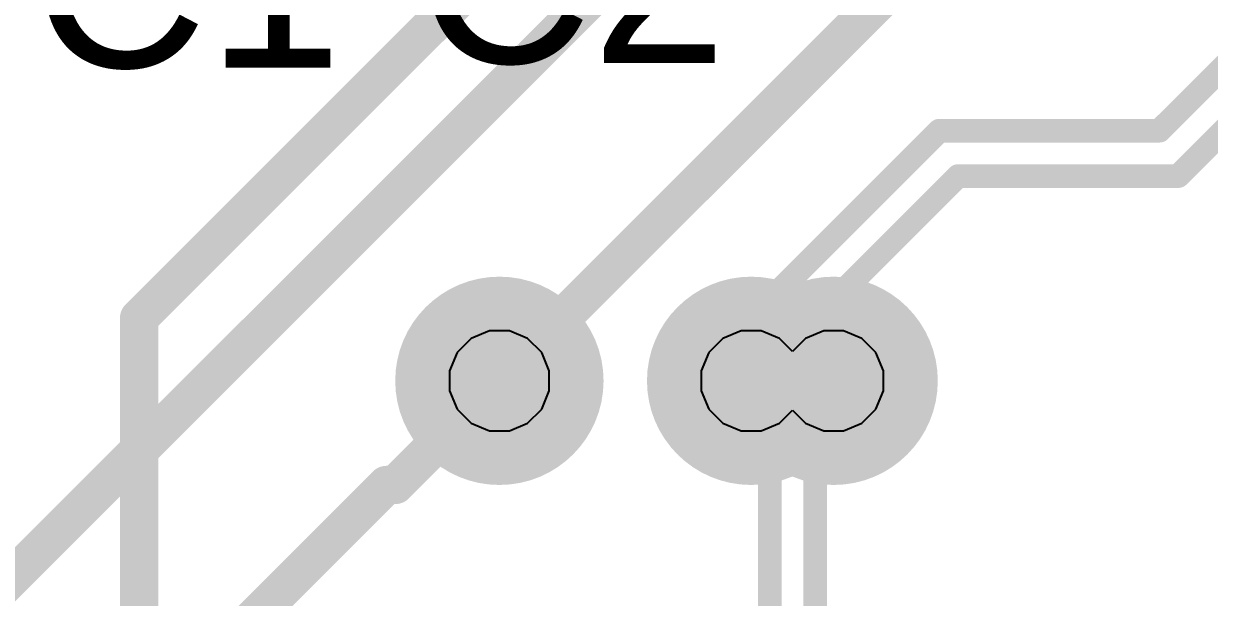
# Model space of a CAD drawing. Header units: inches. Extents: x -0.02 to 2.13, y -0.02 to 1.62.
# Drawn here: x 0.6884 to 0.9615, y 1.0711 to 1.2033 of the extents above; entities that cross this region are included whole.
import ezdxf

# ---------------------------------------------------------------- set-up
doc = ezdxf.new("R2010")
doc.units = ezdxf.units.IN
doc.header["$MEASUREMENT"] = 0
for name, color, linetype in [('Bottom Layer', 5, 'Continuous'), ('Bottom Solder', 6, 'Continuous'), ('GND', 76, 'Continuous'), ('GND_2', 16, 'Continuous'), ('SIG_1', 16, 'Continuous'), ('SIG_2', 76, 'Continuous'), ('Top Layer', 1, 'Continuous'), ('Top Overlay', 2, 'Continuous'), ('Top Solder', 216, 'Continuous'), ('Via Holes', 16, 'Continuous')]:
    doc.layers.add(name, color=color, linetype=linetype)
doc.styles.add('Arial', font='', dxfattribs={"height": 0.2})
doc.styles.get('Arial').set_extended_font_data('Arial')

msp = doc.modelspace()

# ---------------------------------------------------------------- hatches: boundary and pattern name
at = {"layer": 'Bottom Layer'}
h = msp.add_hatch(color=5, dxfattribs=at)
edge = h.paths.add_edge_path()
edge.add_arc((0.798, 1.121), 0.0075, 0, 360)
h = msp.add_hatch(color=5, dxfattribs=at)
edge = h.paths.add_edge_path()
edge.add_arc((0.856, 1.121), 0.0075, 0, 360)
h = msp.add_hatch(color=5, dxfattribs=at)
edge = h.paths.add_edge_path()
edge.add_arc((0.875, 1.121), 0.0075, 0, 360)
at = {"layer": 'Bottom Solder'}
h = msp.add_hatch(color=6, dxfattribs=at)
edge = h.paths.add_edge_path()
edge.add_arc((0.798, 1.121), 0.004, 0, 360)
h = msp.add_hatch(color=6, dxfattribs=at)
edge = h.paths.add_edge_path()
edge.add_arc((0.856, 1.121), 0.004, 0, 360)
h = msp.add_hatch(color=6, dxfattribs=at)
edge = h.paths.add_edge_path()
edge.add_arc((0.875, 1.121), 0.004, 0, 360)
at = {"layer": 'GND'}
h = msp.add_hatch(color=76, dxfattribs=at)
edge = h.paths.add_edge_path()
edge.add_arc((0.798, 1.121), 0.024, 0, 360)
h = msp.add_hatch(color=76, dxfattribs=at)
edge = h.paths.add_edge_path()
edge.add_arc((0.856, 1.121), 0.024, 0, 360)
h = msp.add_hatch(color=76, dxfattribs=at)
edge = h.paths.add_edge_path()
edge.add_arc((0.875, 1.121), 0.024, 0, 360)
at = {"layer": 'GND_2'}
h = msp.add_hatch(color=16, dxfattribs=at)
edge = h.paths.add_edge_path()
edge.add_arc((0.798, 1.121), 0.024, 0, 360)
h = msp.add_hatch(color=16, dxfattribs=at)
edge = h.paths.add_edge_path()
edge.add_arc((0.856, 1.121), 0.024, 0, 360)
h = msp.add_hatch(color=16, dxfattribs=at)
edge = h.paths.add_edge_path()
edge.add_arc((0.875, 1.121), 0.024, 0, 360)
at = {"layer": 'SIG_1'}
h = msp.add_hatch(color=16, dxfattribs=at)
edge = h.paths.add_edge_path()
edge.add_arc((0.798, 1.121), 0.0075, 0, 360)
h = msp.add_hatch(color=16, dxfattribs=at)
edge = h.paths.add_edge_path()
edge.add_arc((0.856, 1.121), 0.0075, 0, 360)
h = msp.add_hatch(color=16, dxfattribs=at)
edge = h.paths.add_edge_path()
edge.add_arc((0.875, 1.121), 0.0075, 0, 360)
at = {"layer": 'SIG_2'}
h = msp.add_hatch(color=76, dxfattribs=at)
edge = h.paths.add_edge_path()
edge.add_arc((0.798, 1.121), 0.0075, 0, 360)
h = msp.add_hatch(color=76, dxfattribs=at)
edge = h.paths.add_edge_path()
edge.add_arc((0.856, 1.121), 0.0075, 0, 360)
h = msp.add_hatch(color=76, dxfattribs=at)
edge = h.paths.add_edge_path()
edge.add_arc((0.875, 1.121), 0.0075, 0, 360)
at = {"layer": 'Top Layer'}
h = msp.add_hatch(color=1, dxfattribs=at)
edge = h.paths.add_edge_path()
edge.add_arc((0.798, 1.121), 0.0075, 0, 360)
h = msp.add_hatch(color=1, dxfattribs=at)
edge = h.paths.add_edge_path()
edge.add_arc((0.856, 1.121), 0.0075, 0, 360)
h = msp.add_hatch(color=1, dxfattribs=at)
edge = h.paths.add_edge_path()
edge.add_arc((0.875, 1.121), 0.0075, 0, 360)
at = {"layer": 'Top Solder'}
h = msp.add_hatch(color=216, dxfattribs=at)
edge = h.paths.add_edge_path()
edge.add_arc((0.798, 1.121), 0.004, 0, 360)
h = msp.add_hatch(color=216, dxfattribs=at)
edge = h.paths.add_edge_path()
edge.add_arc((0.856, 1.121), 0.004, 0, 360)
h = msp.add_hatch(color=216, dxfattribs=at)
edge = h.paths.add_edge_path()
edge.add_arc((0.875, 1.121), 0.004, 0, 360)
at = {"layer": 'Via Holes'}
h = msp.add_hatch(color=7, dxfattribs=at)
edge = h.paths.add_edge_path()
edge.add_arc((0.798, 1.121), 0.004, 0, 360)
h = msp.add_hatch(color=7, dxfattribs=at)
edge = h.paths.add_edge_path()
edge.add_arc((0.856, 1.121), 0.004, 0, 360)
h = msp.add_hatch(color=7, dxfattribs=at)
edge = h.paths.add_edge_path()
edge.add_arc((0.875, 1.121), 0.004, 0, 360)

# ---------------------------------------------------------------- linework, layer by layer
at = {"layer": 'Bottom Layer'}
for points in [[(0.715, 1.13546, 0.00882, 0.00882, 0), (0.8715, 1.29196, 0.00882, 0.00882, 0)], [(0.798, 1.121, 0.00882, 0.00882, 0), (0.903, 1.226, 0.00882, 0.00882, 0)], [(0.95005, 1.17864, 0.00546, 0.00546, 0), (0.96865, 1.19723, 0.00546, 0.00546, 0)], [(0.95439, 1.16818, 0.00546, 0.00546, 0), (0.9791, 1.19289, 0.00546, 0.00546, 0)], [(0.86027, 1.13956, 0.00546, 0.00546, 0), (0.89934, 1.17864, 0.00546, 0.00546, 0)], [(0.89934, 1.17864, 0.00546, 0.00546, 0), (0.95005, 1.17864, 0.00546, 0.00546, 0)], [(0.87073, 1.13523, 0.00546, 0.00546, 0), (0.90368, 1.16818, 0.00546, 0.00546, 0)], [(0.90368, 1.16818, 0.00546, 0.00546, 0), (0.95439, 1.16818, 0.00546, 0.00546, 0)], [(0.86027, 1.12785, 0.00546, 0.00546, 0), (0.86027, 1.13956, 0.00546, 0.00546, 0)], [(0.715, 0.73, 0.00882, 0.00882, 0), (0.715, 1.13546, 0.00882, 0.00882, 0)], [(0.87073, 1.12785, 0.00546, 0.00546, 0), (0.87073, 1.13523, 0.00546, 0.00546, 0)], [(0.856, 1.12358, 0.00546, 0.00546, 0), (0.86027, 1.12785, 0.00546, 0.00546, 0)], [(0.87073, 1.12785, 0.00546, 0.00546, 0), (0.875, 1.12358, 0.00546, 0.00546, 0)], [(0.856, 1.121, 0.00546, 0.00546, 0), (0.856, 1.12358, 0.00546, 0.00546, 0)], [(0.875, 1.121, 0.00546, 0.00546, 0), (0.875, 1.12358, 0.00546, 0.00546, 0)]]:
    msp.add_lwpolyline(points, format="xyseb", dxfattribs=at)
for points in [[(0.89798, 1.17864, 0.00273, 0.00273, 1), (0.90071, 1.17864, 0.00273, 0.00273, 1)], [(0.89798, 1.17864, 0.00273, 0.00273, 1), (0.90071, 1.17864, 0.00273, 0.00273, 1)], [(0.94869, 1.17864, 0.00273, 0.00273, 1), (0.95142, 1.17864, 0.00273, 0.00273, 1)], [(0.94869, 1.17864, 0.00273, 0.00273, 1), (0.95142, 1.17864, 0.00273, 0.00273, 1)], [(0.90231, 1.16818, 0.00273, 0.00273, 1), (0.90504, 1.16818, 0.00273, 0.00273, 1)], [(0.90231, 1.16818, 0.00273, 0.00273, 1), (0.90504, 1.16818, 0.00273, 0.00273, 1)], [(0.95302, 1.16818, 0.00273, 0.00273, 1), (0.95575, 1.16818, 0.00273, 0.00273, 1)], [(0.95302, 1.16818, 0.00273, 0.00273, 1), (0.95575, 1.16818, 0.00273, 0.00273, 1)], [(0.85891, 1.13956, 0.00273, 0.00273, 1), (0.86164, 1.13956, 0.00273, 0.00273, 1)], [(0.85891, 1.13956, 0.00273, 0.00273, 1), (0.86164, 1.13956, 0.00273, 0.00273, 1)], [(0.71279, 1.13546, 0.00441, 0.00441, 1), (0.71721, 1.13546, 0.00441, 0.00441, 1)], [(0.71279, 1.13546, 0.00441, 0.00441, 1), (0.71721, 1.13546, 0.00441, 0.00441, 1)], [(0.86936, 1.13523, 0.00273, 0.00273, 1), (0.87209, 1.13523, 0.00273, 0.00273, 1)], [(0.86936, 1.13523, 0.00273, 0.00273, 1), (0.87209, 1.13523, 0.00273, 0.00273, 1)], [(0.85891, 1.12785, 0.00273, 0.00273, 1), (0.86164, 1.12785, 0.00273, 0.00273, 1)], [(0.85891, 1.12785, 0.00273, 0.00273, 1), (0.86164, 1.12785, 0.00273, 0.00273, 1)], [(0.86936, 1.12785, 0.00273, 0.00273, 1), (0.87209, 1.12785, 0.00273, 0.00273, 1)], [(0.86936, 1.12785, 0.00273, 0.00273, 1), (0.87209, 1.12785, 0.00273, 0.00273, 1)], [(0.79579, 1.121, 0.00441, 0.00441, 1), (0.80021, 1.121, 0.00441, 0.00441, 1)], [(0.85464, 1.12358, 0.00273, 0.00273, 1), (0.85736, 1.12358, 0.00273, 0.00273, 1)], [(0.85464, 1.12358, 0.00273, 0.00273, 1), (0.85736, 1.12358, 0.00273, 0.00273, 1)], [(0.87364, 1.12358, 0.00273, 0.00273, 1), (0.87636, 1.12358, 0.00273, 0.00273, 1)], [(0.87364, 1.12358, 0.00273, 0.00273, 1), (0.87636, 1.12358, 0.00273, 0.00273, 1)], [(0.85464, 1.121, 0.00273, 0.00273, 1), (0.85736, 1.121, 0.00273, 0.00273, 1)], [(0.87364, 1.121, 0.00273, 0.00273, 1), (0.87636, 1.121, 0.00273, 0.00273, 1)]]:
    msp.add_lwpolyline(points, format="xyseb", close=True, dxfattribs=at)
at = {"layer": 'SIG_1'}
for p, q in [((0.79571, 1.1325), (0.79149, 1.13075)), ((0.80029, 1.1325), (0.79571, 1.1325)), ((0.80451, 1.13075), (0.80029, 1.1325)), ((0.85371, 1.1325), (0.84949, 1.13075)), ((0.85829, 1.1325), (0.85371, 1.1325)), ((0.86251, 1.13075), (0.85829, 1.1325)), ((0.87271, 1.1325), (0.86849, 1.13075)), ((0.87729, 1.1325), (0.87271, 1.1325)), ((0.88151, 1.13075), (0.87729, 1.1325)), ((0.79149, 1.13075), (0.78825, 1.12751)), ((0.80775, 1.12751), (0.80451, 1.13075)), ((0.84949, 1.13075), (0.84625, 1.12751)), ((0.8655, 1.12776), (0.86251, 1.13075)), ((0.86849, 1.13075), (0.8655, 1.12776)), ((0.88475, 1.12751), (0.88151, 1.13075)), ((0.78825, 1.12751), (0.7865, 1.12329)), ((0.8095, 1.12329), (0.80775, 1.12751)), ((0.84625, 1.12751), (0.8445, 1.12329)), ((0.8865, 1.12329), (0.88475, 1.12751)), ((0.7865, 1.12329), (0.7865, 1.11871)), ((0.8095, 1.11871), (0.8095, 1.12329)), ((0.8445, 1.12329), (0.8445, 1.11871)), ((0.8865, 1.11871), (0.8865, 1.12329)), ((0.7865, 1.11871), (0.78825, 1.11449)), ((0.80775, 1.11449), (0.8095, 1.11871)), ((0.8445, 1.11871), (0.84625, 1.11449)), ((0.88475, 1.11449), (0.8865, 1.11871)), ((0.78825, 1.11449), (0.79149, 1.11125)), ((0.80451, 1.11125), (0.80775, 1.11449)), ((0.84625, 1.11449), (0.84949, 1.11125)), ((0.88151, 1.11125), (0.88475, 1.11449)), ((0.86251, 1.11125), (0.8655, 1.11424)), ((0.8655, 1.11424), (0.86849, 1.11125)), ((0.79149, 1.11125), (0.79571, 1.1095)), ((0.79571, 1.1095), (0.80029, 1.1095)), ((0.80029, 1.1095), (0.80451, 1.11125)), ((0.84949, 1.11125), (0.85371, 1.1095)), ((0.85371, 1.1095), (0.85829, 1.1095)), ((0.85829, 1.1095), (0.86251, 1.11125)), ((0.86849, 1.11125), (0.87271, 1.1095)), ((0.87271, 1.1095), (0.87729, 1.1095)), ((0.87729, 1.1095), (0.88151, 1.11125))]:
    msp.add_line(p, q, dxfattribs=at)
at = {"layer": 'SIG_2'}
for p, q in [((0.79571, 1.1325), (0.79149, 1.13075)), ((0.80029, 1.1325), (0.79571, 1.1325)), ((0.80451, 1.13075), (0.80029, 1.1325)), ((0.85371, 1.1325), (0.84949, 1.13075)), ((0.85829, 1.1325), (0.85371, 1.1325)), ((0.86251, 1.13075), (0.85829, 1.1325)), ((0.87271, 1.1325), (0.86849, 1.13075)), ((0.87729, 1.1325), (0.87271, 1.1325)), ((0.88151, 1.13075), (0.87729, 1.1325)), ((0.79149, 1.13075), (0.78825, 1.12751)), ((0.80775, 1.12751), (0.80451, 1.13075)), ((0.84949, 1.13075), (0.84625, 1.12751)), ((0.8655, 1.12776), (0.86251, 1.13075)), ((0.86849, 1.13075), (0.8655, 1.12776)), ((0.88475, 1.12751), (0.88151, 1.13075)), ((0.78825, 1.12751), (0.7865, 1.12329)), ((0.8095, 1.12329), (0.80775, 1.12751)), ((0.84625, 1.12751), (0.8445, 1.12329)), ((0.8865, 1.12329), (0.88475, 1.12751)), ((0.7865, 1.12329), (0.7865, 1.11871)), ((0.8095, 1.11871), (0.8095, 1.12329)), ((0.8445, 1.12329), (0.8445, 1.11871)), ((0.8865, 1.11871), (0.8865, 1.12329)), ((0.7865, 1.11871), (0.78825, 1.11449)), ((0.80775, 1.11449), (0.8095, 1.11871)), ((0.8445, 1.11871), (0.84625, 1.11449)), ((0.88475, 1.11449), (0.8865, 1.11871)), ((0.78825, 1.11449), (0.79149, 1.11125)), ((0.80451, 1.11125), (0.80775, 1.11449)), ((0.84625, 1.11449), (0.84949, 1.11125)), ((0.88151, 1.11125), (0.88475, 1.11449)), ((0.86251, 1.11125), (0.8655, 1.11424)), ((0.8655, 1.11424), (0.86849, 1.11125)), ((0.79149, 1.11125), (0.79571, 1.1095)), ((0.79571, 1.1095), (0.80029, 1.1095)), ((0.80029, 1.1095), (0.80451, 1.11125)), ((0.84949, 1.11125), (0.85371, 1.1095)), ((0.85371, 1.1095), (0.85829, 1.1095)), ((0.85829, 1.1095), (0.86251, 1.11125)), ((0.86849, 1.11125), (0.87271, 1.1095)), ((0.87271, 1.1095), (0.87729, 1.1095)), ((0.87729, 1.1095), (0.88151, 1.11125))]:
    msp.add_line(p, q, dxfattribs=at)
at = {"layer": 'Top Layer'}
for points in [[(0.459, 0.849, 0.00882, 0.00882, 0), (0.885, 1.275, 0.00882, 0.00882, 0)], [(0.774, 1.097, 0.00882, 0.00882, 0), (0.798, 1.121, 0.00882, 0.00882, 0)], [(0.856, 1.11842, 0.00546, 0.00546, 0), (0.856, 1.121, 0.00546, 0.00546, 0)], [(0.875, 1.11842, 0.00546, 0.00546, 0), (0.875, 1.121, 0.00546, 0.00546, 0)], [(0.856, 1.11842, 0.00546, 0.00546, 0), (0.86027, 1.11415, 0.00546, 0.00546, 0)], [(0.87073, 1.11415, 0.00546, 0.00546, 0), (0.875, 1.11842, 0.00546, 0.00546, 0)], [(0.86027, 1.06823, 0.00546, 0.00546, 0), (0.86027, 1.11415, 0.00546, 0.00546, 0)], [(0.87073, 1.0639, 0.00546, 0.00546, 0), (0.87073, 1.11415, 0.00546, 0.00546, 0)], [(0.482, 0.807, 0.00882, 0.00882, 0), (0.772, 1.097, 0.00882, 0.00882, 0)], [(0.772, 1.097, 0.00882, 0.00882, 0), (0.774, 1.097, 0.00882, 0.00882, 0)]]:
    msp.add_lwpolyline(points, format="xyseb", dxfattribs=at)
for points in [[(0.79579, 1.121, 0.00441, 0.00441, 1), (0.80021, 1.121, 0.00441, 0.00441, 1)], [(0.85464, 1.121, 0.00273, 0.00273, 1), (0.85736, 1.121, 0.00273, 0.00273, 1)], [(0.87364, 1.121, 0.00273, 0.00273, 1), (0.87636, 1.121, 0.00273, 0.00273, 1)], [(0.85464, 1.11842, 0.00273, 0.00273, 1), (0.85736, 1.11842, 0.00273, 0.00273, 1)], [(0.85464, 1.11842, 0.00273, 0.00273, 1), (0.85736, 1.11842, 0.00273, 0.00273, 1)], [(0.87364, 1.11842, 0.00273, 0.00273, 1), (0.87636, 1.11842, 0.00273, 0.00273, 1)], [(0.87364, 1.11842, 0.00273, 0.00273, 1), (0.87636, 1.11842, 0.00273, 0.00273, 1)], [(0.85891, 1.11415, 0.00273, 0.00273, 1), (0.86164, 1.11415, 0.00273, 0.00273, 1)], [(0.85891, 1.11415, 0.00273, 0.00273, 1), (0.86164, 1.11415, 0.00273, 0.00273, 1)], [(0.86936, 1.11415, 0.00273, 0.00273, 1), (0.87209, 1.11415, 0.00273, 0.00273, 1)], [(0.86936, 1.11415, 0.00273, 0.00273, 1), (0.87209, 1.11415, 0.00273, 0.00273, 1)], [(0.76979, 1.097, 0.00441, 0.00441, 1), (0.77421, 1.097, 0.00441, 0.00441, 1)], [(0.76979, 1.097, 0.00441, 0.00441, 1), (0.77421, 1.097, 0.00441, 0.00441, 1)], [(0.77179, 1.097, 0.00441, 0.00441, 1), (0.77621, 1.097, 0.00441, 0.00441, 1)], [(0.77179, 1.097, 0.00441, 0.00441, 1), (0.77621, 1.097, 0.00441, 0.00441, 1)]]:
    msp.add_lwpolyline(points, format="xyseb", close=True, dxfattribs=at)

# ---------------------------------------------------------------- texts
at = {"layer": 'Top Overlay', "style": 'Arial'}
for s, p in [('C2', (0.77897, 1.1942)), ('C1', (0.69032, 1.1932))]:
    msp.add_text(s, height=0.04, dxfattribs=at).set_placement(p)

doc.saveas('drawing.dxf')
